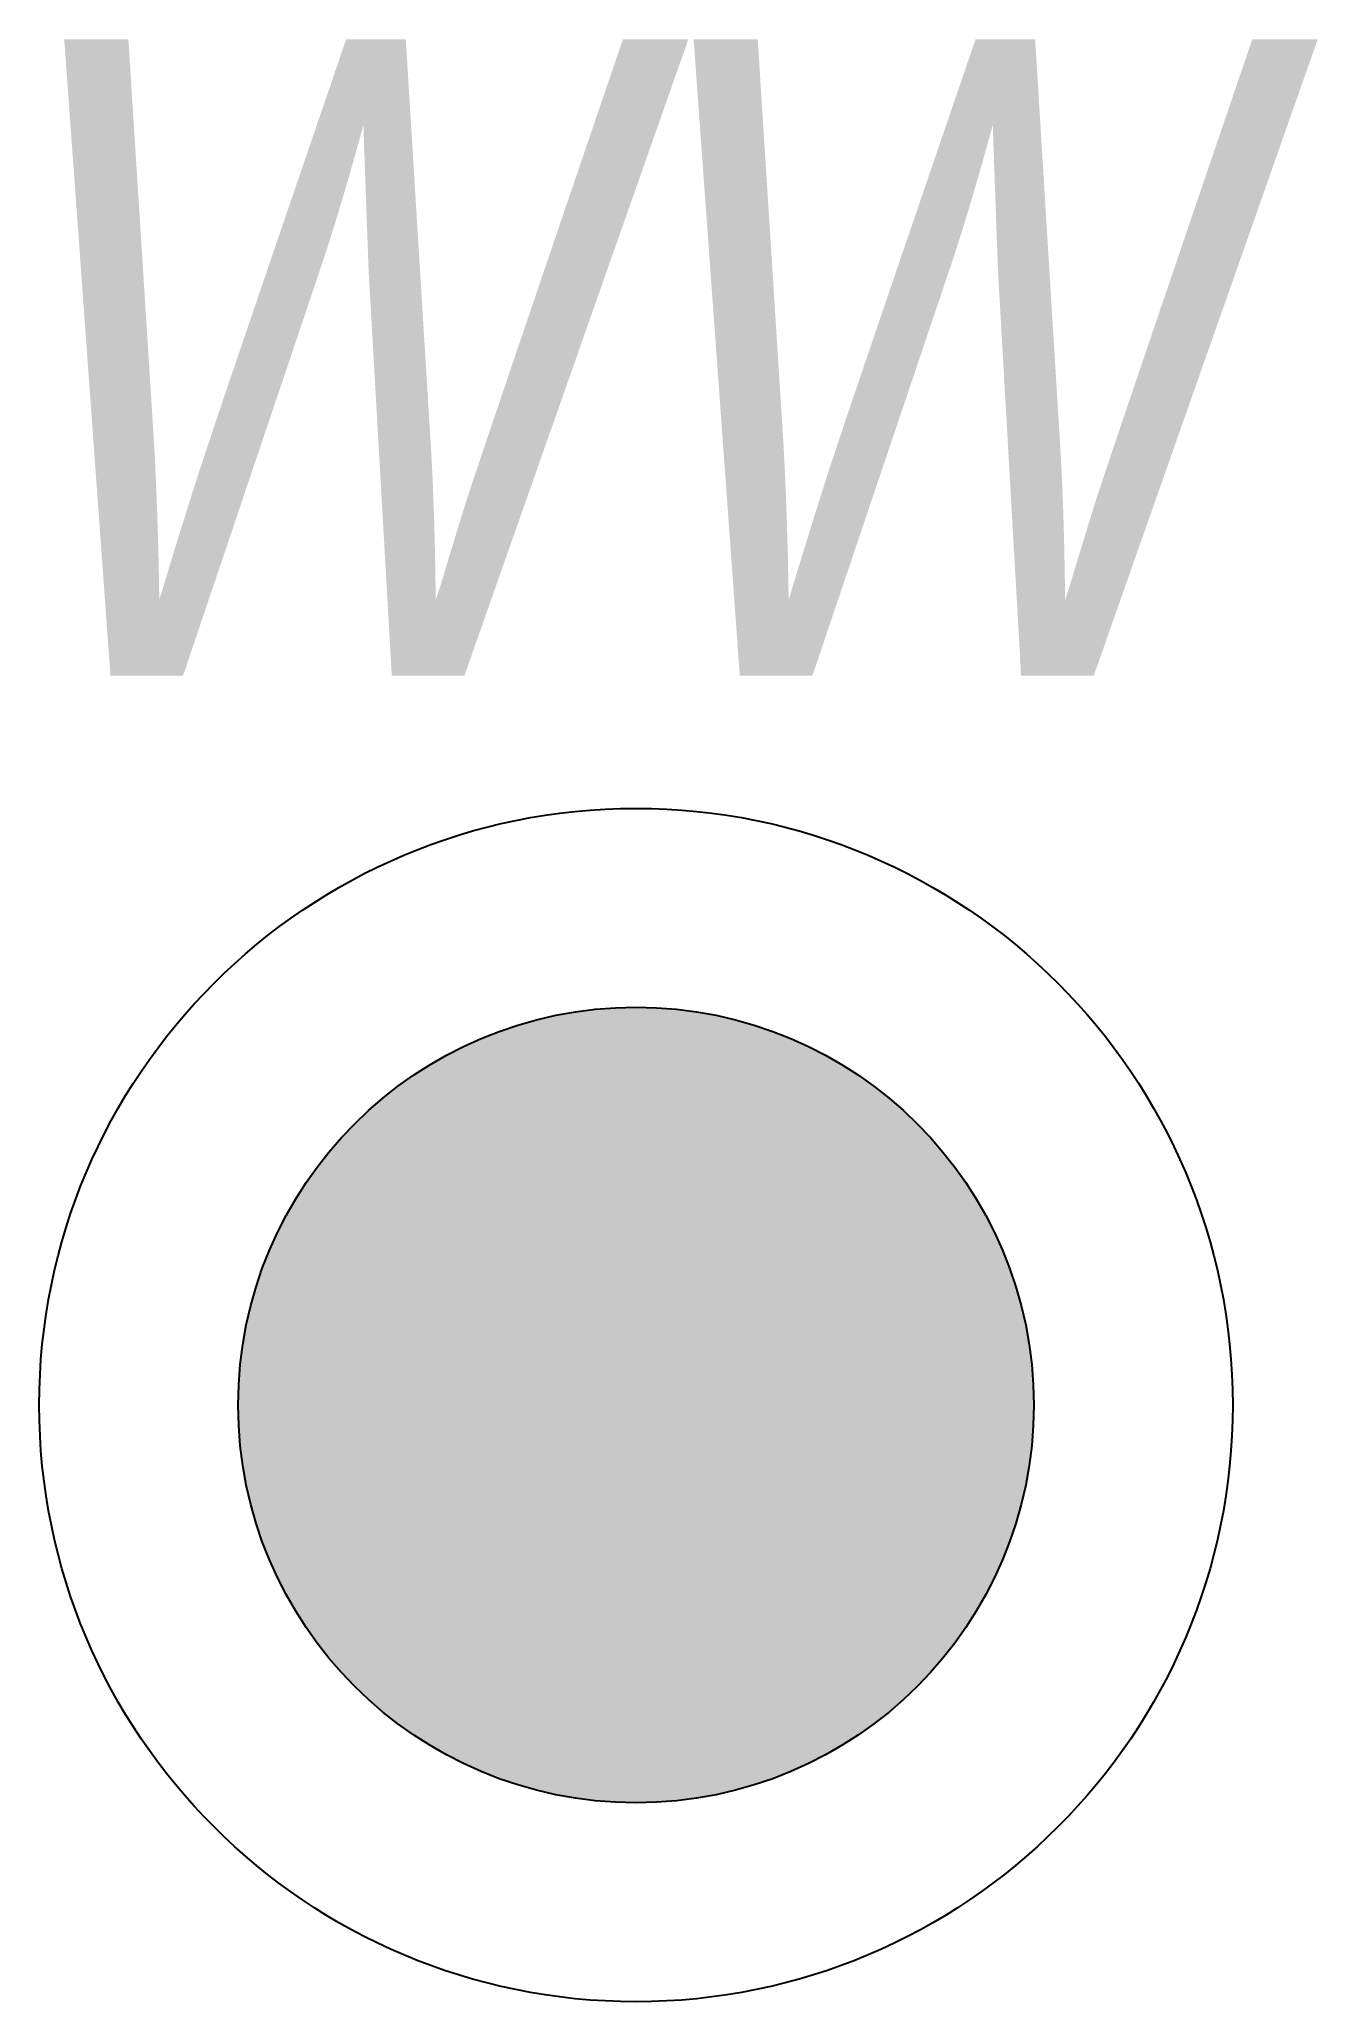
# Model space of a CAD drawing. Extents: x -2.25 to 2.57, y -2.25 to 5.15.
import ezdxf
from ezdxf.enums import TextEntityAlignment as Align

# ---------------------------------------------------------------- set-up
doc = ezdxf.new("R2010")
doc.units = 0
doc.header["$LTSCALE"] = 0.01
doc.header["$MEASUREMENT"] = 0
doc.layers.get('0').update_dxf_attribs({"lineweight": 20})
doc.styles.add('COA_Proposed', font='ariali.ttf', dxfattribs={"height": 2.4})

msp = doc.modelspace()

# ---------------------------------------------------------------- hatches: boundary and pattern name
at = {"linetype": 'ByBlock', "lineweight": -2}
h = msp.add_hatch(color=0, dxfattribs=at)
h.dxf.hatch_style = 1
edge = h.paths.add_edge_path()
edge.add_arc((0, 0), 1.5, 0, 360)

# ---------------------------------------------------------------- linework, layer by layer
at = {"color": 0, "linetype": 'ByBlock', "lineweight": -2}
for radius in [2.25, 1.5]:
    msp.add_circle((0, 0), radius, dxfattribs=at)

# ---------------------------------------------------------------- texts
at = {"color": 0, "linetype": 'ByBlock', "lineweight": -2, "style": 'COA_Proposed', "width": 0.75}
msp.add_text('WW', height=2.4, dxfattribs=at).set_placement((0, 2.75), align=Align.CENTER)

doc.saveas('drawing.dxf')
